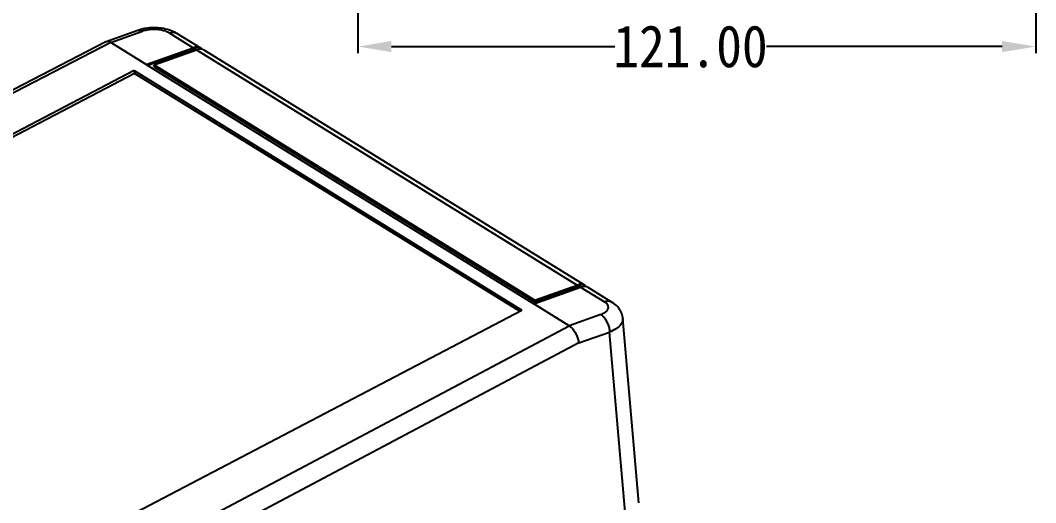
# Model space of a CAD drawing. Header units: inches. Extents: x 3721 to 4368, y 531 to 969.
# Drawn here: x 3911.7 to 4092.9, y 661.9 to 748.1 of the extents above; entities that cross this region are included whole.
import ezdxf

# ---------------------------------------------------------------- set-up
doc = ezdxf.new("R2010")
doc.units = ezdxf.units.IN
doc.header["$MEASUREMENT"] = 0
doc.layers.add('5', color=7, linetype='Continuous')
doc.styles.add('FFS', font='simfang0.ttf', dxfattribs={"width": 0.9})
doc.dimstyles.get("Standard").update_dxf_attribs({"dimtxt": 3, "dimasz": 2, "dimexe": 0.18, "dimexo": 0.0625, "dimgap": 0.09, "dimtad": 0, "dimzin": 0, "dimdsep": 46, "dimtxsty": 'Standard', "dimcen": 0.09, "dimclrd": 4, "dimclre": 6, "dimclrt": 4, "dimadec": 0, "dimazin": 0, "dimtfac": 1, "dimtofl": 0, "dimtmove": 0, "dimatfit": 3, "dimfxl": 1, "dimtolj": 1, "dimtzin": 0, "dimarcsym": 0})

# ---------------------------------------------------------------- blocks, each defined once
blk = doc.blocks.new('*D14')
at = {"color": 6, "lineweight": -2}
for p, q in [((3971.95, 767.82), (3971.95, 742.21)), ((4092.95, 767.82), (4092.95, 742.21)), ((3977.95, 743.4), (4017.8, 743.4)), ((4086.95, 743.4), (4044.87, 743.4))]:
    blk.add_line(p, q, dxfattribs=at)
at = {"color": 6}
for points in [[(3977.95, 744.4), (3977.95, 742.4), (3971.95, 743.4)], [(4086.95, 744.4), (4086.95, 742.4), (4092.95, 743.4)]]:
    blk.add_solid(points, dxfattribs=at)
at = {"layer": 'Defpoints', "color": 0}
for p in [(3971.95, 768.24), (4092.95, 768.24), (4092.95, 743.4)]:
    blk.add_point(p, dxfattribs=at)
at = {"color": 4, "insert": (4031.33, 743.4), "char_height": 7.5, "attachment_point": 5, "style": 'FFS'}
blk.add_mtext('\\A1;121.00', dxfattribs=at)

msp = doc.modelspace()

# ---------------------------------------------------------------- linework, layer by layer
at = {"layer": '5', "color": 7, "linetype": 'Continuous'}
for p, q in [((3932.662, 746.277), (3927.029, 744.27)), ((3927.861, 744.106), (3933.527, 746.125)), ((3938.279, 745.827), (3942.545, 743.187)), ((3943.936, 743.092), (3939.656, 745.741)), ((3926.95, 744.235), (3783.373, 669.973)), ((3927.861, 744.106), (3784.247, 669.824)), ((3927.028, 744.269), (3926.951, 744.236)), ((3934.169, 740.203), (3927.861, 744.106)), ((3934.169, 740.203), (3942.545, 743.187)), ((3942.325, 742.837), (3934.447, 740.031)), ((3935.569, 740.115), (3943.147, 742.815)), ((3942.325, 742.837), (3942.648, 742.637)), ((3943.147, 742.815), (4011.113, 700.761)), ((3943.992, 743.056), (3943.899, 742.909)), ((3943.935, 743.093), (3943.992, 743.056)), ((4012.504, 700.667), (3944.511, 742.737)), ((3934.172, 740.201), (4003.336, 697.407)), ((3935.557, 739.851), (3935.569, 740.115)), ((3935.56, 739.849), (4003.532, 697.792)), ((3935.569, 740.115), (4003.536, 698.062)), ((3932.046, 739.102), (3800.337, 670.084)), ((3800.74, 669.835), (3932.058, 738.649)), ((3932.058, 738.649), (3932.046, 739.102)), ((3932.046, 738.649), (4000.84, 696.083)), ((3932.053, 739.106), (4001.244, 696.295)), ((4003.339, 697.405), (4011.715, 700.389)), ((4003.535, 697.79), (4010.893, 700.411)), ((4003.536, 698.062), (4011.113, 700.761)), ((4010.893, 700.411), (4011.217, 700.211)), ((4011.715, 700.389), (4015.982, 697.749)), ((4012.56, 700.631), (4012.467, 700.483)), ((4012.503, 700.668), (4012.56, 700.631)), ((4017.359, 697.663), (4013.079, 700.311)), ((4003.532, 697.792), (4003.539, 698.06)), ((3869.529, 627.273), (4001.237, 696.291)), ((4009.647, 693.502), (4003.339, 697.405)), ((4015.315, 695.52), (4009.648, 693.502)), ((4019.262, 694.787), (4019.208, 694.285)), ((4022.123, 661.862), (4019.262, 694.789)), ((3867.74, 618.164), (4009.647, 693.502)), ((4011.375, 690.415), (4016.883, 692.377)), ((4019.741, 659.496), (4016.883, 692.377)), ((4011.375, 690.415), (3869.621, 615.158))]:
    msp.add_line(p, q, dxfattribs=at)
for centre, radius, start, end in [((3935.586, 737.235), 9.52, 90.59438, 99.21122), ((3935.602, 736.921), 9.834, 87.334, 90.66512), ((3935.202, 739.124), 7.59, 103.49011, 109.55083), ((3935.445, 738.131), 8.613, 99.23698, 103.51896), ((3936.118, 739.554), 7.143, 70.60825, 71.80046), ((3938.972, 744.642), 1.294, 58.09134, 69.21165)]:
    msp.add_arc(centre, radius, start, end, dxfattribs=at)
for centre, major_axis, ratio, start_param, end_param in [((3942.609, 740.857), (1.281, 2.263), 0.722577, -0.0274093, 0.6958386), ((3942.389, 740.507), (1.281, 2.263), 0.722577, 6.4310914, 6.9790239), ((3943.104, 740.55), (1.442, 2.164), 0.690703, 6.3071273, 7.0303754), ((3942.609, 740.857), (1.295, 2.255), 0.6887115, -0.1936899, -0.0580594), ((4010.955, 698.083), (1.286, 2.26), 0.7218808, 6.4319848, 6.9803801), ((4011.175, 698.433), (1.286, 2.26), 0.7218808, -0.0260533, 0.6971948), ((4011.67, 698.126), (1.445, 2.161), 0.6899204, 6.308162, 7.03141), ((4011.175, 698.433), (1.298, 2.253), 0.6895466, -0.1927753, -0.0571014)]:
    msp.add_ellipse(centre, major_axis=major_axis, ratio=ratio, start_param=start_param, end_param=end_param, dxfattribs=at)
for points, start_tangent, end_tangent in [([(3938.349, 746.339), (3936.92, 746.665), (3936.059, 746.744)], (-0.9499558, 0.3123844), (-0.9989117, 0.0466407)), ([(3932.662, 746.276), (3933.057, 746.309), (3933.525, 746.124)], (0.9434417, 0.3315385), (0.8503018, -0.5262955)), ([(3936.04, 746.438), (3935.154, 746.438), (3934.296, 746.331), (3933.527, 746.125)], (-0.9980453, 0.0624943), (-0.9418967, -0.3359028)), ([(3938.279, 745.827), (3937.658, 746.121), (3936.894, 746.329), (3936.04, 746.438)], (-0.8501301, 0.5265727), (-0.9980453, 0.0624943)), ([(3938.279, 745.827), (3938.901, 745.943), (3939.431, 745.852)], (0.9421179, 0.3352818), (0.9349187, -0.3548621)), ([(3939.657, 745.74), (3938.49, 746.291)], (-0.8501828, 0.5264876), (-0.9432503, 0.3320827)), ([(3927.861, 744.106), (3927.404, 744.294), (3927.028, 744.269)], (-0.849333, 0.5278575), (-0.9426862, -0.3336807)), ([(4017.359, 697.663), (4017.169, 697.76), (4016.604, 697.865), (4015.982, 697.749)], (-0.849753, 0.5271811), (-0.9420071, -0.335593)), ([(4015.315, 695.52), (4015.945, 695.812), (4016.395, 696.172), (4016.632, 696.573)], (0.9421169, 0.3352846), (0.287467, 0.9577905)), ([(4016.632, 696.573), (4016.64, 696.988), (4016.418, 697.389), (4015.982, 697.749)], (0.287467, 0.9577905), (-0.8506364, 0.5257544)), ([(4019.262, 694.787), (4019.246, 694.935), (4018.957, 695.927), (4018.331, 696.864), (4017.359, 697.663)], (-0.0860856, 0.9962877), (-0.8505485, 0.5258966)), ([(4015.312, 695.52), (4015.781, 695.124), (4016.207, 694.556), (4016.551, 693.866), (4016.784, 693.118), (4016.883, 692.377)], (0.8502146, -0.5264363), (0.03954, -0.999218)), ([(4019.208, 694.285), (4018.785, 693.566), (4017.995, 692.92), (4016.883, 692.377)], (-0.287475, -0.9577881), (-0.9341291, -0.3569354)), ([(4009.648, 693.502), (4010.125, 693.111), (4010.574, 692.552), (4010.953, 691.874), (4011.229, 691.139), (4011.375, 690.415)], (0.8514288, -0.5244703), (0.1078045, -0.9941721))]:
    msp.add_spline(points, degree=3, dxfattribs=dict(at, start_tangent=start_tangent, end_tangent=end_tangent))

# ---------------------------------------------------------------- dimensions: what is measured, and where the dimension line sits
dim = msp.add_linear_dim(base=(4092.947, 743.398), p1=(3971.946, 768.237), p2=(4092.947, 768.237), dimstyle='Standard', override={"dimscale": 3, "dimtxt": 2.5, "dimasz": 2, "dimexe": 0.396, "dimexo": 0.1375, "dimzin": 0, "dimtxsty": 'FFS', "dimcen": 0.198, "dimclrd": 6, "dimclre": 6, "dimclrt": 4, "dimtp": 0, "dimtm": 0, "dimtzin": 0})
dim.commit()
dim.dimension.update_dxf_attribs({"geometry": '*D14', "text_midpoint": (4031.333, 743.398), "dimtype": 160})

doc.saveas('drawing.dxf')
